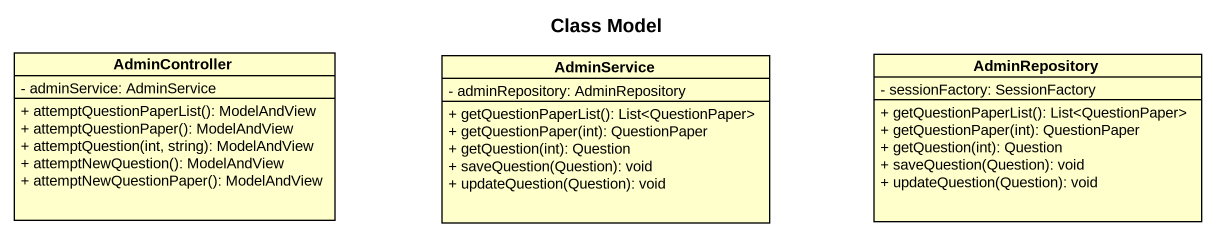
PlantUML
@startuml
title Class Model
hide circle
hide empty members
skinparam classAttributeIconSize 0
class AdminController {
  - adminService: AdminService
  + attemptQuestionPaperList(): ModelAndView
  + attemptQuestionPaper(): ModelAndView
  + attemptQuestion(int, string): ModelAndView
  + attemptNewQuestion(): ModelAndView
  + attemptNewQuestionPaper(): ModelAndView
}
class AdminService {
  - adminRepository: AdminRepository
  + getQuestionPaperList(): List<QuestionPaper>
  + getQuestionPaper(int): QuestionPaper
  + getQuestion(int): Question
  + saveQuestion(Question): void
  + updateQuestion(Question): void
}
class AdminRepository {
  - sessionFactory: SessionFactory
  + getQuestionPaperList(): List<QuestionPaper>
  + getQuestionPaper(int): QuestionPaper
  + getQuestion(int): Question
  + saveQuestion(Question): void
  + updateQuestion(Question): void
}
@enduml
